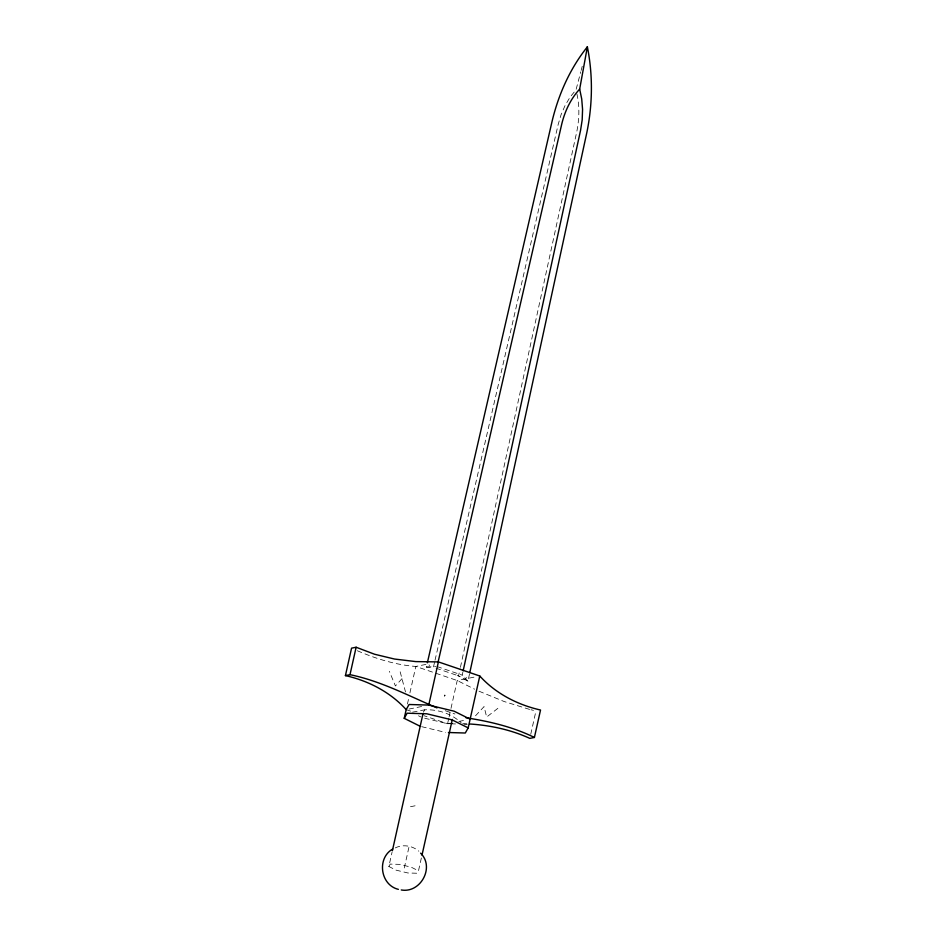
<?xml version="1.0" encoding="UTF-8"?>
<svg xmlns="http://www.w3.org/2000/svg" width="937" height="937" viewBox="0 0 937 937"><rect width="100%" height="100%" fill="white"/><g stroke="black" fill="none" stroke-linecap="round" stroke-linejoin="round"><path stroke-width="0.7" stroke-dasharray="4.68 3.51" d="M469.484 674.09L467.926 681.246L458.568 675.87L460.114 668.725M460.43 667.296L576.911 131.063C579.394 118.425 579.71 105.225 576.606 92.658M467.926 681.246L462.222 675.132L462.843 672.274M407.431 704.05L408.673 698.487M409.914 692.911L415.829 666.441L427.12 664.169L426.37 667.085L433.398 667.308L434.709 661.604M421.357 857.987L418.488 870.848L417.129 873.249L407.888 872.979L396.175 870.18L388.855 866.502L392.053 852.213M404.292 867.967L409.024 846.814M444.571 696.015L444.817 694.903M448.811 718.14L447.57 723.715L422.2 717.613M449.128 716.758L450.685 709.789M450.99 708.395L457.221 680.531L475.551 676.842M530.752 734.268L535.964 710.937M435.037 660.187L558.124 124.668L561.064 114.712L565.105 105.436L570.129 97.061L576.021 89.823L580.776 71.798M581.151 70.416L582.24 66.258M423.337 712.225L424.695 709.824C437.989 709.204 451.294 713.631 461.156 722.673M388.855 866.502L390.214 864.09L399.455 864.371L411.167 867.158L418.488 870.848M475.516 715.798L484.054 706.615L486.666 717.028L497.945 708.278M401.985 678.681L395.414 685.966L389.359 671.314M444.466 696.097L445.262 695.395M465.876 678.142L466.603 677.592M395.309 847.903C402.887 844.05 412.479 845.666 418.827 851.183M409 709.063L423.102 706.217M450.392 723.153L447.57 723.715L424.11 715.727M458.849 721.443L464.494 720.307M410.5 806.71L417.855 805.234M412.538 712.167L424.695 709.824M426.37 667.085L435.717 666.629M452.512 723.622L447.57 723.715L455.815 723.961M464.049 724.207L467.235 724.301M462.737 723.657L466.86 723.856M531.01 709.754L533.493 710.351M421.662 726.667L445.614 732.429M529.616 709.414L504.176 701.532L478.842 691.143M437.052 666.57L462.222 675.132M436.045 668.21L458.568 675.87M445.298 710.726L454.96 714.006M406.178 709.625L413.076 711.979M357.372 650.758C375.96 658.734 395.578 664.93 415.829 666.441L457.221 680.531L474.614 689.175M457.256 675.425L459.973 676.69M418.499 715.774L420.971 717.004M429.029 664.801L429.415 665.727M400.169 671.817L405.498 691.963"/><path stroke-width="1.41" d="M463.159 670.845L580.565 130.325L582.182 119.924L582.568 109.395L581.725 99.029L579.675 89.085L587.37 46.85C570.153 68.366 558.721 93.958 552.244 120.65L427.354 662.822M469.788 672.661L586.867 132.445C592.641 104.276 592.992 75.077 587.37 46.85L586.644 49.626M420.256 726.327L404.234 718.339L406.178 709.625C390.296 692.068 368.37 680.754 345.425 675.6L351.562 648.158L356.13 647.244L374.554 654.237L394.5 659.039L415.829 661.604L438.399 661.909L479.779 675.999C495.673 693.556 517.599 704.858 540.532 710.023L534.406 737.454L529.838 738.379C510.923 729.747 490.297 725.285 469.613 723.985M345.425 675.6L349.993 674.675L356.13 647.244M392.369 850.784L423.02 713.654M406.178 709.625L409.071 704.495L428.748 705.081L438.399 661.909M422.001 855.13L452.337 719.429M448.425 732.511L465.291 733.015L468.184 727.885L479.779 675.999M438.036 662.295L561.778 123.93C564.906 111.116 570.692 98.853 579.675 89.085M404.234 718.339L407.126 713.209L426.792 713.795L452.161 719.909L468.184 727.885M392.755 848.992C376.545 858.163 380.34 885.067 398.366 889.354M465.994 717.765C489.395 721.385 512.926 726.854 534.406 737.454M401.27 889.963C420.572 893.453 434.967 867.158 420.619 853.174M349.993 674.675C380.68 680.965 408.544 695.769 437.017 707.903M428.748 705.081L454.117 711.195L470.128 719.171"/></g></svg>
